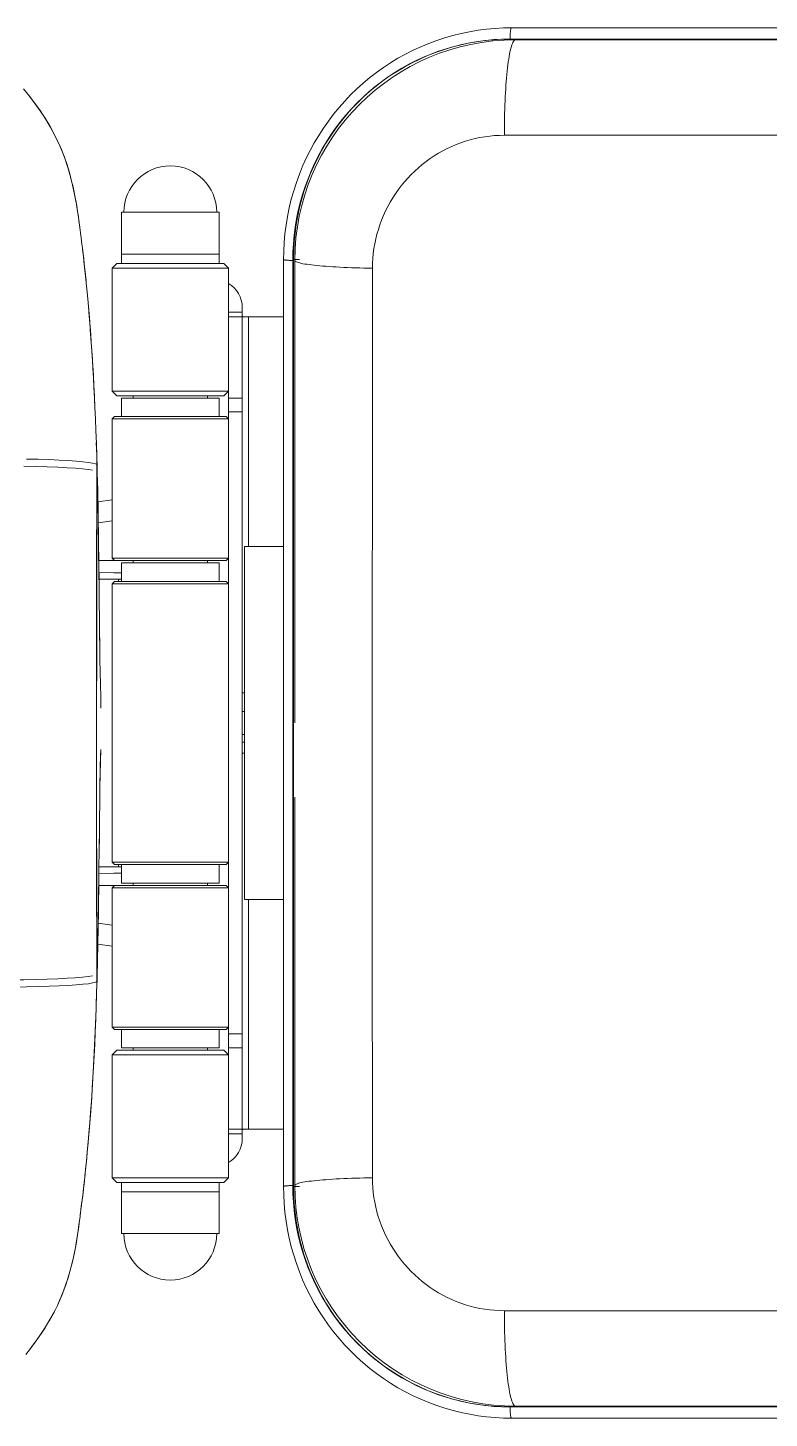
# Model space of a CAD drawing. Header units: centimetres. Extents: x 118932 to 154602, y -32682 to -23521.
# Drawn here: x 129580.09 to 129596.06, y -28102.38 to -28072.43 of the extents above; entities that cross this region are included whole.
import ezdxf

# ---------------------------------------------------------------- set-up
doc = ezdxf.new("R2010")
doc.units = ezdxf.units.CM
doc.header["$LTSCALE"] = 50
doc.header["$MEASUREMENT"] = 0
doc.layers.add('GEN_02_TF_Mobilya', color=7, linetype='Continuous', lineweight=5, true_color=0x745e3d)

# ---------------------------------------------------------------- blocks, each defined once
blk = doc.blocks.new('spor aletleri 5')
at = {"layer": 'GEN_02_TF_Mobilya'}
for p, q in [((-61.368, 0.674), (-61.355, 0.574)), ((-61.357, 0.589), (-61.345, 0.495)), ((-61.345, 0.502), (-61.334, 0.41)), ((-61.334, 0.413), (-61.322, 0.312)), ((-58.373, 0.138), (-60.473, 0.138)), ((-60.673, -0.162), (-58.173, -0.162)), ((-61.214, -0.683), (-61.201, -0.832)), ((-58.173, -1.112), (-57.873, -1.112)), ((-57.873, -18.91), (-57.873, -1.012)), ((-58.173, -1.212), (-57.873, -1.212)), ((-57.741, -1.212), (-57.742, -6.162)), ((-60.223, -2.912), (-60.223, -2.962)), ((-58.623, -2.912), (-58.623, -2.962)), ((-57.873, -2.962), (-58.173, -2.962)), ((-57.873, -3.262), (-58.173, -3.262)), ((-61.036, -3.411), (-61.026, -3.67)), ((-60.673, -5.155), (-60.984, -5.198)), ((-60.673, -5.607), (-60.976, -5.648)), ((-60.223, -6.462), (-60.223, -6.512)), ((-58.623, -6.462), (-58.623, -6.512)), ((-60.473, -6.861), (-60.96, -6.861)), ((-60.541, -6.911), (-60.541, -6.861)), ((-60.928, -9.15), (-60.934, -8.854)), ((-57.873, -9.311), (-57.823, -9.311)), ((-57.823, -9.711), (-57.873, -9.711)), ((-57.873, -10.211), (-57.823, -10.211)), ((-57.873, -10.371), (-57.823, -10.371)), ((-57.873, -10.611), (-57.823, -10.611)), ((-60.955, -12.62), (-60.951, -12.29)), ((-60.541, -13.061), (-60.541, -13.011)), ((-60.223, -13.461), (-60.223, -13.411)), ((-58.623, -13.461), (-58.623, -13.411)), ((-57.742, -13.761), (-57.742, -18.71)), ((-60.673, -14.316), (-60.976, -14.274)), ((-60.673, -14.768), (-60.984, -14.725)), ((-57.873, -16.66), (-58.173, -16.66)), ((-60.223, -17.01), (-60.223, -16.96)), ((-58.623, -17.01), (-58.623, -16.96)), ((-57.873, -16.96), (-58.173, -16.96)), ((-58.173, -18.71), (-57.873, -18.71)), ((-57.873, -18.81), (-58.173, -18.81)), ((-58.173, -19.76), (-60.673, -19.76)), ((-60.404, -20.06), (-58.949, -20.06)), ((-58.898, -20.06), (-58.373, -20.06)), ((-61.355, -20.493), (-61.365, -20.571))]:
    blk.add_line(p, q, dxfattribs=at)
at = {"layer": 'GEN_02_TF_Mobilya', "flags": 128}
for points in [[(-62.582, 3.695), (-62.456, 3.537), (-62.339, 3.383), (-62.229, 3.226), (-62.121, 3.063), (-62.014, 2.885), (-61.903, 2.679), (-61.797, 2.456), (-61.705, 2.225), (-61.63, 2.003), (-61.572, 1.804), (-61.527, 1.624), (-61.491, 1.461), (-61.463, 1.314), (-61.439, 1.178), (-61.42, 1.055), (-61.404, 0.946), (-61.39, 0.848), (-61.379, 0.758), (-61.365, 0.651)], [(-40.316, 5.013), (-47.179, 5.013), (-48.457, 5.013), (-49.703, 5.013), (-50.914, 5.013), (-52.075, 5.013), (-52.244, 5.01), (-52.428, 5), (-52.612, 4.983), (-52.794, 4.959), (-52.976, 4.929), (-53.156, 4.891), (-53.335, 4.847), (-53.511, 4.797), (-53.686, 4.739), (-53.858, 4.675), (-54.028, 4.605), (-54.195, 4.528), (-54.359, 4.445), (-54.52, 4.356), (-54.678, 4.26), (-54.832, 4.159), (-54.982, 4.052), (-55.127, 3.939), (-55.269, 3.821), (-55.406, 3.698), (-55.539, 3.569), (-55.667, 3.435), (-55.789, 3.297), (-55.907, 3.153), (-56.019, 3.005), (-56.126, 2.853), (-56.227, 2.696), (-56.323, 2.536), (-56.412, 2.372), (-56.496, 2.204), (-56.573, 2.033), (-56.644, 1.859), (-56.708, 1.682), (-56.766, 1.503), (-56.817, 1.321), (-56.862, 1.137), (-56.899, 0.951), (-56.93, 0.764), (-56.954, 0.576), (-56.971, 0.386), (-56.981, 0.196), (-56.984, 0.022)], [(-52.075, 5.013), (-52.077, 5.012), (-52.079, 5.01), (-52.082, 5.006), (-52.084, 5.001), (-52.087, 4.994), (-52.089, 4.985), (-52.091, 4.975), (-52.093, 4.963), (-52.095, 4.951), (-52.097, 4.937), (-52.098, 4.921), (-52.1, 4.905), (-52.101, 4.888), (-52.102, 4.87), (-52.103, 4.851), (-52.104, 4.832), (-52.105, 4.812), (-52.105, 4.792), (-52.105, 4.771)], [(-52.106, -24.694), (-52.279, -24.69), (-52.452, -24.681), (-52.626, -24.664), (-52.799, -24.642), (-52.971, -24.612), (-53.142, -24.576), (-53.312, -24.534), (-53.48, -24.485), (-53.646, -24.43), (-53.809, -24.369), (-53.971, -24.301), (-54.13, -24.228), (-54.285, -24.148), (-54.438, -24.063), (-54.588, -23.972), (-54.734, -23.876), (-54.876, -23.774), (-55.015, -23.666), (-55.149, -23.553), (-55.28, -23.436), (-55.406, -23.313), (-55.527, -23.185), (-55.644, -23.053), (-55.756, -22.917), (-55.863, -22.776), (-55.964, -22.631), (-56.061, -22.482), (-56.152, -22.329), (-56.237, -22.173), (-56.316, -22.014), (-56.39, -21.851), (-56.458, -21.685), (-56.519, -21.517), (-56.575, -21.346), (-56.624, -21.173), (-56.666, -20.998), (-56.703, -20.822), (-56.732, -20.644), (-56.755, -20.465), (-56.772, -20.285), (-56.782, -20.105), (-56.785, -19.924), (-56.785, -19.291), (-56.785, -18.697), (-56.785, -18.143), (-56.785, -17.132), (-56.785, -11.917), (-56.785, -10.85), (-56.785, -9.801), (-56.787, -9.433), (-56.786, -4.179), (-56.786, -3.402), (-56.785, -2.986), (-56.785, -2.55), (-56.785, -2.092), (-56.785, -1.611), (-56.785, -1.105), (-56.785, -0.566), (-56.785, 0.001), (-56.782, 0.182), (-56.772, 0.363), (-56.755, 0.543), (-56.732, 0.722), (-56.702, 0.9), (-56.666, 1.076), (-56.623, 1.251), (-56.574, 1.424), (-56.519, 1.595), (-56.457, 1.763), (-56.39, 1.928), (-56.316, 2.091), (-56.236, 2.251), (-56.151, 2.407), (-56.06, 2.56), (-55.964, 2.709), (-55.862, 2.853), (-55.756, 2.994), (-55.644, 3.131), (-55.527, 3.263), (-55.406, 3.391), (-55.28, 3.513), (-55.149, 3.631), (-55.015, 3.744), (-54.876, 3.851), (-54.734, 3.953), (-54.587, 4.05), (-54.438, 4.141), (-54.285, 4.226), (-54.129, 4.305), (-53.97, 4.379), (-53.809, 4.446), (-53.645, 4.508), (-53.479, 4.563), (-53.311, 4.611), (-53.142, 4.654), (-52.971, 4.69), (-52.798, 4.719), (-52.625, 4.742), (-52.452, 4.758), (-52.279, 4.768), (-52.105, 4.771), (0.035, 4.771)], [(-52.107, 4.768), (-52.288, 4.765), (-52.468, 4.754), (-52.649, 4.736), (-52.83, 4.711), (-53.01, 4.679), (-53.188, 4.64), (-53.365, 4.594), (-53.54, 4.54), (-53.712, 4.48), (-53.882, 4.414), (-54.049, 4.34), (-54.213, 4.26), (-54.374, 4.174), (-54.532, 4.081), (-54.686, 3.982), (-54.835, 3.877), (-54.981, 3.765), (-55.123, 3.649), (-55.26, 3.526), (-55.392, 3.398), (-55.519, 3.265), (-55.641, 3.126), (-55.757, 2.983), (-55.868, 2.835), (-55.974, 2.682), (-56.073, 2.525), (-56.166, 2.364), (-56.253, 2.2), (-56.334, 2.031), (-56.408, 1.859), (-56.476, 1.685), (-56.537, 1.507), (-56.591, 1.327), (-56.637, 1.144), (-56.677, 0.959), (-56.71, 0.773), (-56.736, 0.586), (-56.754, 0.397), (-56.765, 0.209), (-56.768, 0.021)], [(0.203, 2.697), (-52.227, 2.698), (-52.227, 2.792), (-52.227, 2.886), (-52.226, 2.98), (-52.224, 3.073), (-52.222, 3.165), (-52.219, 3.257), (-52.216, 3.347), (-52.213, 3.436), (-52.209, 3.524), (-52.204, 3.61), (-52.199, 3.694), (-52.194, 3.775), (-52.188, 3.855), (-52.181, 3.932), (-52.175, 4.007), (-52.167, 4.079), (-52.16, 4.148), (-52.152, 4.213), (-52.144, 4.276), (-52.135, 4.335), (-52.126, 4.391), (-52.117, 4.443), (-52.107, 4.492), (-52.097, 4.536), (-52.087, 4.577), (-52.077, 4.613), (-52.066, 4.646), (-52.056, 4.674), (-52.045, 4.698), (-52.034, 4.718), (-52.023, 4.733), (-52.012, 4.744), (-52.001, 4.751), (-51.99, 4.753), (0, 4.752)], [(0.035, 4.752), (0.035, 4.768), (-52.107, 4.768), (-52.107, 4.751)], [(-61.006, -4.394), (-61.036, -4.377), (-61.096, -4.362), (-61.185, -4.347), (-61.304, -4.333), (-61.449, -4.32), (-61.621, -4.308), (-61.816, -4.298), (-62.033, -4.289), (-62.27, -4.282), (-62.523, -4.277)], [(-62.47, 3.555), (-62.351, 3.399), (-62.23, 3.229), (-62.115, 3.053), (-62.01, 2.878), (-61.918, 2.71), (-61.838, 2.547), (-61.77, 2.392), (-61.712, 2.244), (-61.662, 2.102), (-61.618, 1.966), (-61.581, 1.835), (-61.548, 1.709), (-61.519, 1.588), (-61.493, 1.472), (-61.471, 1.36), (-61.452, 1.254), (-61.435, 1.154), (-61.42, 1.059), (-61.407, 0.97), (-61.395, 0.886), (-61.385, 0.806), (-61.375, 0.728)], [(-52.227, 2.698), (-52.333, 2.696), (-52.439, 2.69), (-52.544, 2.68), (-52.649, 2.666), (-52.754, 2.647), (-52.858, 2.625), (-52.961, 2.599), (-53.063, 2.569), (-53.164, 2.535), (-53.263, 2.498), (-53.361, 2.456), (-53.458, 2.411), (-53.553, 2.363), (-53.646, 2.31), (-53.737, 2.254), (-53.826, 2.195), (-53.913, 2.133), (-53.997, 2.067), (-54.079, 1.998), (-54.159, 1.926), (-54.235, 1.852), (-54.309, 1.774), (-54.38, 1.694), (-54.448, 1.611), (-54.513, 1.526), (-54.574, 1.438), (-54.633, 1.349), (-54.688, 1.257), (-54.739, 1.163), (-54.787, 1.068), (-54.831, 0.97), (-54.872, 0.872), (-54.909, 0.772), (-54.942, 0.671), (-54.972, 0.568), (-54.997, 0.465), (-55.019, 0.361), (-55.037, 0.257), (-55.051, 0.152), (-55.061, 0.046), (-55.067, -0.059), (-55.069, -0.165), (-55.069, -1.366), (-55.069, -2.529), (-55.069, -3.66), (-55.071, -4.743), (-55.071, -5.761), (-55.073, -6.719), (-55.073, -8.452), (-55.075, -9.234), (-55.075, -9.961), (-55.075, -10.689), (-55.075, -11.471), (-55.075, -13.204), (-55.072, -14.161), (-55.072, -16.262), (-55.07, -17.393), (-55.07, -18.556), (-55.07, -19.757)], [(-60.473, -0.062), (-60.473, 1.038), (-58.373, 1.038), (-58.373, -0.062)], [(-61.324, 0.327), (-61.309, 0.208), (-61.296, 0.097), (-61.283, -0.02), (-61.269, -0.143), (-61.256, -0.27), (-61.242, -0.402), (-61.227, -0.556)], [(-61.312, 0.235), (-61.301, 0.138), (-61.289, 0.035), (-61.277, -0.074), (-61.265, -0.187), (-61.252, -0.305), (-61.239, -0.428)], [(-56.785, 0.001), (-56.805, 0.002), (-56.825, 0.002), (-56.844, 0.003), (-56.863, 0.004), (-56.88, 0.005), (-56.896, 0.006), (-56.912, 0.007), (-56.926, 0.008), (-56.939, 0.01), (-56.95, 0.011), (-56.96, 0.013), (-56.968, 0.014), (-56.974, 0.016), (-56.979, 0.018), (-56.982, 0.02), (-56.984, 0.021), (-56.984, 0.022), (-56.984, -5.313), (-56.984, -9.961), (-56.984, -15.453), (-56.984, -16.316), (-56.984, -19.019), (-56.984, -19.944), (-56.984, -19.944), (-56.983, -19.942), (-56.979, -19.94), (-56.975, -19.938), (-56.968, -19.937), (-56.96, -19.935), (-56.95, -19.934), (-56.939, -19.932), (-56.926, -19.931), (-56.912, -19.929), (-56.897, -19.928), (-56.88, -19.927), (-56.863, -19.926), (-56.844, -19.925), (-56.825, -19.925), (-56.806, -19.924), (-56.785, -19.924)], [(-56.769, -9.961), (-56.769, -9.048), (-56.769, -7.895), (-56.769, -7.562), (-56.769, -7.224), (-56.769, -5.731), (-56.769, -5.475), (-56.769, -3.484), (-56.769, -1.959), (-56.769, 0.021), (-56.756, 0.021), (-56.743, 0.021), (-56.73, 0.021), (-56.718, 0.021), (-56.705, 0.021), (-56.693, 0.021), (-56.681, 0.022), (-56.67, 0.022), (-56.659, 0.023), (-56.649, 0.024), (-56.642, 0.024)], [(-55.069, -0.165), (-55.161, -0.163), (-55.252, -0.162), (-55.342, -0.159), (-55.431, -0.157), (-55.518, -0.154), (-55.604, -0.151), (-55.687, -0.147), (-55.769, -0.143), (-55.848, -0.139), (-55.925, -0.135), (-55.999, -0.13), (-56.071, -0.125), (-56.14, -0.119), (-56.205, -0.114), (-56.267, -0.108), (-56.326, -0.102), (-56.382, -0.095), (-56.434, -0.089), (-56.482, -0.082), (-56.526, -0.075), (-56.567, -0.068), (-56.603, -0.061), (-56.635, -0.053), (-56.663, -0.046), (-56.687, -0.038), (-56.707, -0.031), (-56.722, -0.023), (-56.733, -0.015), (-56.74, -0.007), (-56.742, 0.001), (-56.742, -9.961)], [(-60.673, -17.11), (-58.173, -17.11), (-58.273, -17.01), (-60.573, -17.01), (-60.673, -17.11), (-60.673, -19.76), (-60.573, -19.86), (-58.273, -19.86), (-58.173, -19.76), (-58.173, -0.162), (-58.273, -0.062)], [(-58.273, -0.062), (-60.573, -0.062), (-60.673, -0.162), (-60.673, -2.812), (-60.573, -2.912), (-58.273, -2.912), (-58.173, -2.812), (-60.673, -2.812)], [(-61.228, -0.54), (-61.214, -0.688), (-61.201, -0.825), (-61.187, -0.987), (-61.173, -1.148), (-61.159, -1.316), (-61.146, -1.49), (-61.132, -1.672), (-61.119, -1.86), (-61.106, -2.057), (-61.093, -2.261), (-61.081, -2.473), (-61.069, -2.694), (-61.058, -2.924), (-61.046, -3.163), (-61.036, -3.417)], [(-61.188, -0.968), (-61.176, -1.116), (-61.163, -1.27), (-61.15, -1.43), (-61.138, -1.596), (-61.125, -1.768), (-61.113, -1.947), (-61.101, -2.133), (-61.089, -2.327), (-61.078, -2.528), (-61.067, -2.737), (-61.056, -2.955), (-61.046, -3.182)], [(-57.867, -1.197), (-57.865, -1.202), (-57.861, -1.207), (-57.857, -1.21), (-57.852, -1.212), (-57.846, -1.212), (-56.984, -1.212)], [(-58.373, -3.362), (-58.373, -2.962), (-60.473, -2.962), (-60.473, -3.362)], [(-60.673, -3.412), (-58.173, -3.412), (-58.223, -3.362), (-60.623, -3.362), (-60.673, -3.412), (-60.673, -6.412), (-60.623, -6.462)], [(-61.026, -3.663), (-61.016, -3.939), (-61.008, -4.22), (-61.003, -4.394)], [(-61.017, -3.921), (-61.009, -4.19), (-61, -4.474)], [(-61.099, -4.516), (-61.194, -4.501), (-61.317, -4.487), (-61.468, -4.474), (-61.646, -4.463), (-61.849, -4.453), (-62.073, -4.444), (-62.317, -4.437), (-62.579, -4.431)], [(-60.957, -7.113), (-60.962, -6.645), (-60.967, -6.29), (-60.971, -5.93), (-60.977, -5.566), (-60.984, -5.205), (-60.991, -4.855), (-60.999, -4.512), (-61, -4.489), (-61.001, -4.468), (-61.002, -4.448), (-61.002, -4.431), (-61.003, -4.416), (-61.004, -4.405), (-61.005, -4.397), (-61.006, -4.394), (-61.012, -7.176), (-61.012, -9.961), (-61.012, -12.746), (-61.006, -15.528), (-61.005, -15.525), (-61.004, -15.518), (-61.003, -15.506), (-61.002, -15.491), (-61.002, -15.474), (-61.001, -15.455), (-61, -15.434)], [(-60.953, -7.434), (-60.958, -6.99), (-60.964, -6.462), (-60.969, -6.091), (-60.974, -5.735), (-60.98, -5.378), (-60.987, -5.028), (-60.995, -4.682), (-60.996, -4.657), (-60.997, -4.634), (-60.997, -4.612), (-60.998, -4.593), (-60.999, -4.576), (-61, -4.562), (-61.001, -4.553), (-61.002, -4.549), (-61.006, -6.35), (-61.006, -8.154), (-61.01, -9.961), (-61.01, -11.768), (-61.006, -13.572), (-61.002, -15.372), (-61.001, -15.368)], [(-56.984, -13.761), (-57.823, -13.761), (-57.823, -6.162), (-56.984, -6.162)], [(-60.964, -6.462), (-60.623, -6.462), (-58.223, -6.462), (-58.173, -6.412), (-60.673, -6.412)], [(-58.373, -6.912), (-58.373, -6.512), (-60.473, -6.512), (-60.473, -6.911)], [(-60.473, -6.727), (-60.639, -6.724), (-60.961, -6.719)], [(-60.673, -12.961), (-58.173, -12.961), (-58.223, -13.011), (-60.623, -13.011), (-60.673, -12.961), (-60.673, -6.961), (-60.623, -6.911), (-58.223, -6.912), (-58.173, -6.961), (-60.673, -6.961)], [(-60.938, -8.617), (-60.942, -8.335), (-60.946, -8.045), (-60.949, -7.745), (-60.954, -7.326)], [(-60.933, -8.888), (-60.938, -8.569), (-60.943, -8.273), (-60.947, -7.967), (-60.951, -7.651)], [(-60.918, -9.644), (-60.923, -9.402), (-60.929, -9.129)], [(-56.768, -19.943), (-56.768, -19.196), (-56.768, -18.792), (-56.768, -18.378), (-56.768, -16.439), (-56.768, -12.698), (-56.768, -10.171), (-56.769, -9.961)], [(-60.948, -12.039), (-60.943, -11.657), (-60.939, -11.357), (-60.934, -11.067), (-60.929, -10.79), (-60.923, -10.532)], [(-60.943, -11.679), (-60.938, -11.321), (-60.932, -10.967), (-60.925, -10.612)], [(-56.742, -11.559), (-56.742, -19.923), (-56.74, -19.915), (-56.734, -19.907), (-56.723, -19.899), (-56.707, -19.892), (-56.688, -19.884), (-56.664, -19.876), (-56.636, -19.869), (-56.603, -19.861), (-56.567, -19.854), (-56.526, -19.847), (-56.482, -19.84), (-56.434, -19.833), (-56.382, -19.827), (-56.327, -19.821), (-56.268, -19.814), (-56.205, -19.809), (-56.14, -19.803), (-56.071, -19.798), (-56, -19.792), (-55.925, -19.788), (-55.848, -19.783), (-55.769, -19.779), (-55.688, -19.775), (-55.604, -19.772), (-55.518, -19.768), (-55.431, -19.765), (-55.342, -19.763), (-55.252, -19.761), (-55.161, -19.759), (-55.069, -19.757), (-55.067, -19.863), (-55.061, -19.969), (-55.051, -20.074), (-55.037, -20.179), (-55.019, -20.284), (-54.998, -20.388), (-54.972, -20.491), (-54.943, -20.593), (-54.909, -20.694), (-54.872, -20.794), (-54.832, -20.893), (-54.787, -20.99), (-54.739, -21.085), (-54.688, -21.179), (-54.633, -21.271), (-54.575, -21.361), (-54.513, -21.448), (-54.448, -21.533), (-54.38, -21.616), (-54.309, -21.696), (-54.235, -21.774), (-54.159, -21.849), (-54.079, -21.92), (-53.997, -21.989), (-53.913, -22.055), (-53.826, -22.118), (-53.737, -22.177), (-53.646, -22.233), (-53.553, -22.285), (-53.458, -22.334), (-53.362, -22.379), (-53.263, -22.42), (-53.164, -22.458), (-53.063, -22.492), (-52.961, -22.522), (-52.858, -22.548), (-52.754, -22.57), (-52.65, -22.588), (-52.544, -22.602), (-52.439, -22.612), (-52.333, -22.618), (-52.227, -22.62), (-52.227, -22.714), (-52.227, -22.808), (-52.226, -22.902), (-52.224, -22.995), (-52.222, -23.087), (-52.22, -23.179), (-52.217, -23.269), (-52.213, -23.358), (-52.209, -23.446), (-52.204, -23.532), (-52.199, -23.616), (-52.194, -23.698), (-52.188, -23.777), (-52.182, -23.855), (-52.175, -23.929), (-52.168, -24.001), (-52.16, -24.07), (-52.152, -24.136), (-52.144, -24.198), (-52.135, -24.258), (-52.126, -24.313), (-52.117, -24.366), (-52.107, -24.414), (-52.097, -24.458), (-52.087, -24.499), (-52.077, -24.536), (-52.067, -24.568), (-52.056, -24.596), (-52.045, -24.62), (-52.034, -24.64), (-52.023, -24.656), (-52.012, -24.667), (-52.001, -24.673), (-51.99, -24.675), (0, -24.676)], [(-52.227, -22.62), (0.203, -22.621)], [(-61.375, -20.65), (-61.357, -20.51), (-61.34, -20.375), (-61.322, -20.232), (-61.303, -20.079), (-61.285, -19.919), (-61.267, -19.753), (-61.248, -19.579), (-61.23, -19.396), (-61.211, -19.205), (-61.193, -19.004), (-61.175, -18.795), (-61.157, -18.577), (-61.14, -18.35), (-61.123, -18.115), (-61.106, -17.869), (-61.091, -17.613), (-61.075, -17.343), (-61.061, -17.059), (-61.047, -16.76), (-61.033, -16.447), (-61.021, -16.118), (-61.01, -15.772), (-61, -15.411), (-60.991, -15.074), (-60.984, -14.73), (-60.978, -14.376), (-60.972, -14.017), (-60.967, -13.66), (-60.963, -13.306), (-60.96, -13.061), (-60.952, -12.401), (-60.947, -11.969)], [(-61.001, -15.368), (-61, -15.36), (-60.999, -15.346), (-60.998, -15.329), (-60.997, -15.31), (-60.997, -15.289), (-60.996, -15.265), (-60.995, -15.24), (-60.988, -14.904), (-60.981, -14.56), (-60.975, -14.208), (-60.97, -13.85), (-60.965, -13.489), (-60.96, -13.061), (-60.473, -13.061)], [(-58.373, -13.011), (-58.373, -13.411), (-60.473, -13.411), (-60.473, -13.011)], [(-60.964, -13.461), (-60.623, -13.461), (-58.223, -13.461), (-58.173, -13.511), (-60.673, -13.511)], [(-60.473, -13.195), (-60.639, -13.198), (-60.961, -13.203)], [(-60.673, -16.51), (-58.173, -16.51), (-58.223, -16.56), (-60.623, -16.56), (-60.673, -16.51), (-60.673, -13.511), (-60.623, -13.461)], [(-61.373, -20.638), (-61.39, -20.765), (-61.408, -20.895), (-61.428, -21.03), (-61.45, -21.166), (-61.475, -21.3), (-61.502, -21.433), (-61.532, -21.565), (-61.564, -21.695), (-61.599, -21.823), (-61.637, -21.946), (-61.676, -22.066), (-61.718, -22.181), (-61.762, -22.293), (-61.808, -22.401), (-61.856, -22.506), (-61.906, -22.608), (-61.957, -22.705), (-62.01, -22.8), (-62.065, -22.894), (-62.122, -22.987), (-62.183, -23.08), (-62.246, -23.174), (-62.313, -23.269), (-62.384, -23.365), (-62.458, -23.462), (-62.537, -23.561)], [(-61.1, -15.407), (-61.194, -15.421), (-61.317, -15.435), (-61.469, -15.447), (-61.646, -15.459), (-61.849, -15.469), (-62.073, -15.478), (-62.317, -15.485), (-62.579, -15.49), (-62.855, -15.494), (-63.142, -15.496), (-63.437, -15.496), (-63.737, -15.495)], [(-61.006, -15.528), (-61.036, -15.545), (-61.096, -15.561), (-61.185, -15.576), (-61.304, -15.59), (-61.45, -15.602), (-61.621, -15.614), (-61.816, -15.624), (-62.033, -15.633), (-62.27, -15.64), (-62.523, -15.645), (-62.79, -15.649), (-63.068, -15.651), (-63.355, -15.651), (-63.646, -15.649)], [(-61.002, -15.483), (-61.01, -15.762), (-61.019, -16.047), (-61.029, -16.332), (-61.04, -16.61), (-61.052, -16.878), (-61.064, -17.132), (-61.077, -17.374), (-61.09, -17.603), (-61.103, -17.82), (-61.117, -18.026), (-61.13, -18.221), (-61.144, -18.405), (-61.157, -18.58), (-61.171, -18.746), (-61.184, -18.904), (-61.198, -19.054), (-61.211, -19.197), (-61.224, -19.335), (-61.237, -19.466), (-61.25, -19.593), (-61.263, -19.714), (-61.275, -19.83), (-61.288, -19.941), (-61.3, -20.047), (-61.311, -20.147), (-61.323, -20.24), (-61.334, -20.329), (-61.344, -20.412)], [(-58.373, -16.56), (-58.373, -16.96), (-60.473, -16.96), (-60.473, -16.56)], [(-57.868, -18.725), (-57.865, -18.72), (-57.862, -18.716), (-57.857, -18.713), (-57.852, -18.711), (-57.846, -18.71), (-56.984, -18.71)], [(-60.473, -19.86), (-60.473, -20.06), (-60.473, -20.96), (-58.84, -20.96), (-58.59, -20.96), (-58.373, -20.96), (-58.373, -20.06), (-58.373, -19.86)], [(-60.473, -20.06), (-59.423, -20.06), (-58.898, -20.06), (-58.376, -20.06)], [(0.035, -24.694), (-52.106, -24.694), (-52.105, -24.714), (-52.105, -24.734), (-52.104, -24.754), (-52.104, -24.773), (-52.103, -24.792), (-52.101, -24.81), (-52.1, -24.827), (-52.099, -24.844), (-52.097, -24.859), (-52.095, -24.873), (-52.093, -24.886), (-52.091, -24.897), (-52.089, -24.907), (-52.087, -24.916), (-52.085, -24.923), (-52.082, -24.928), (-52.08, -24.932), (-52.077, -24.934), (-52.075, -24.935), (-52.243, -24.932), (-52.427, -24.922), (-52.611, -24.906), (-52.793, -24.882), (-52.975, -24.851), (-53.155, -24.814), (-53.334, -24.77), (-53.51, -24.719), (-53.685, -24.662), (-53.858, -24.598), (-54.027, -24.528), (-54.195, -24.451), (-54.359, -24.368), (-54.52, -24.279), (-54.677, -24.183), (-54.831, -24.082), (-54.981, -23.975), (-55.127, -23.863), (-55.268, -23.745), (-55.406, -23.621), (-55.538, -23.492), (-55.666, -23.359), (-55.789, -23.22), (-55.907, -23.077), (-56.019, -22.929), (-56.126, -22.776), (-56.227, -22.62), (-56.322, -22.46), (-56.412, -22.295), (-56.495, -22.128), (-56.573, -21.957), (-56.644, -21.783), (-56.708, -21.606), (-56.766, -21.426), (-56.817, -21.244), (-56.862, -21.061), (-56.899, -20.875), (-56.93, -20.688), (-56.954, -20.499), (-56.971, -20.31), (-56.981, -20.12), (-56.984, -19.944)], [(-52.107, -24.691), (-52.288, -24.687), (-52.469, -24.676), (-52.65, -24.659), (-52.83, -24.634), (-53.01, -24.601), (-53.189, -24.562), (-53.365, -24.516), (-53.54, -24.463), (-53.712, -24.403), (-53.882, -24.336), (-54.049, -24.263), (-54.214, -24.182), (-54.375, -24.096), (-54.532, -24.003), (-54.686, -23.904), (-54.836, -23.799), (-54.982, -23.688), (-55.123, -23.571), (-55.26, -23.448), (-55.392, -23.32), (-55.519, -23.187), (-55.641, -23.049), (-55.758, -22.905), (-55.869, -22.757), (-55.974, -22.605), (-56.073, -22.448), (-56.167, -22.287), (-56.254, -22.122), (-56.334, -21.954), (-56.409, -21.782), (-56.476, -21.607), (-56.537, -21.429), (-56.591, -21.249), (-56.638, -21.066), (-56.678, -20.882), (-56.71, -20.695), (-56.736, -20.508), (-56.754, -20.32), (-56.765, -20.132), (-56.768, -19.943), (-56.756, -19.943), (-56.743, -19.943), (-56.73, -19.943), (-56.718, -19.943), (-56.705, -19.943), (-56.693, -19.944), (-56.681, -19.944), (-56.67, -19.945), (-56.659, -19.945), (-56.649, -19.946), (-56.642, -19.947)], [(-61.385, -20.729), (-61.396, -20.811), (-61.408, -20.896), (-61.421, -20.987), (-61.437, -21.084), (-61.454, -21.186), (-61.474, -21.295), (-61.497, -21.408), (-61.523, -21.527), (-61.553, -21.65), (-61.586, -21.778), (-61.625, -21.91), (-61.67, -22.047), (-61.721, -22.189), (-61.78, -22.337), (-61.849, -22.491), (-61.928, -22.65), (-62.017, -22.813), (-62.12, -22.983), (-62.232, -23.154), (-62.352, -23.322), (-62.48, -23.49)], [(0.035, -24.675), (0.035, -24.691), (-52.107, -24.691), (-52.107, -24.673)], [(-52.075, -24.935), (-50.913, -24.935), (-49.702, -24.935), (-48.456, -24.935), (-41.748, -24.935)]]:
    blk.add_lwpolyline(points, dxfattribs=at)
at = {"layer": 'GEN_02_TF_Mobilya'}
for centre, radius, start, end in [((-51.99, 0.001), 4.752, 89.9993, 179.9993), ((-59.423, 1.038), 1, 359.9993, 179.9993), ((-58.473, -1.012), 0.6, 359.9993, 59.9993), ((-58.473, -18.91), 0.6, 299.9994, 359.9993), ((-51.99, -19.923), 4.752, 179.9993, 269.9993), ((-59.423, -20.96), 1, 180.0084, 0.0084)]:
    blk.add_arc(centre, radius, start, end, dxfattribs=at)
blk = doc.blocks.new('c blok level -1 tefriş')
blk.add_blockref('spor aletleri 5', (55.933, 463.351, -0.003))

msp = doc.modelspace()

# ---------------------------------------------------------------- block references
msp.add_blockref('c blok level -1 tefriş', (129586.651, -28540.795, 0.003))

doc.saveas('drawing.dxf')
